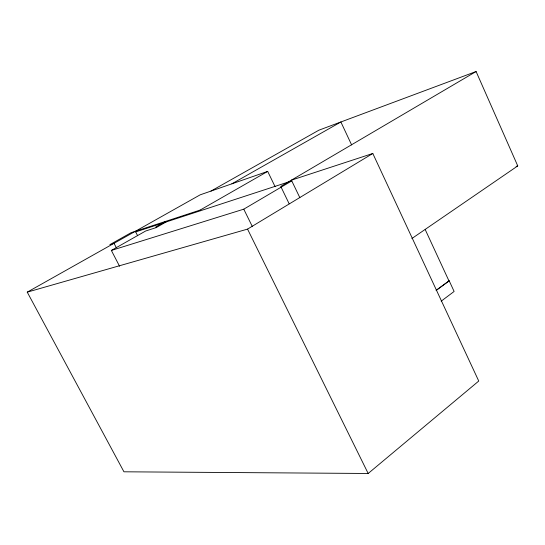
<?xml version="1.0" encoding="UTF-8"?>
<svg xmlns="http://www.w3.org/2000/svg" width="545" height="545" viewBox="0 0 545 545"><rect width="100%" height="100%" fill="white"/><g stroke="black" fill="none" stroke-linecap="round" stroke-linejoin="round"><path stroke-width="0.82" d="M275.116 186.703L267.684 171.389L200.165 194.838L27.25 292.147L123.947 471.8L368.182 473.476L478.748 381.044L372.807 153.479L291.411 180.157L299.859 197.685M441.198 301.147L454.121 291.459L449.196 280.804L436.163 290.287M436.191 290.403L449.196 280.804M411.884 238.526L517.75 165.912L476.092 71.524L318.852 130.201L210.956 191.084M27.25 292.147L247.546 229.111L372.807 153.479M476.092 71.524L280.757 186.417L289.17 203.796M119.573 266.26L111.35 250.434L243.772 209.171L291.773 180.906L135.678 231.911M116.392 247.839L114.041 243.302L109.858 244.644L131.107 232.695L200.158 210.063L267.684 171.389M231.87 183.822L340.884 121.978L351.627 144.916M156.156 227.612L166.055 221.985L165.734 221.352L155.829 226.965L156.156 227.612L145.644 231.012L111.35 250.434M516.108 166.354L517.75 165.912M135.364 231.305L137.619 235.692M200.158 210.063L200.492 210.738M247.546 229.111L368.182 473.476M243.772 209.171L252.403 226.686M425.209 229.554L448.937 280.845"/></g></svg>
